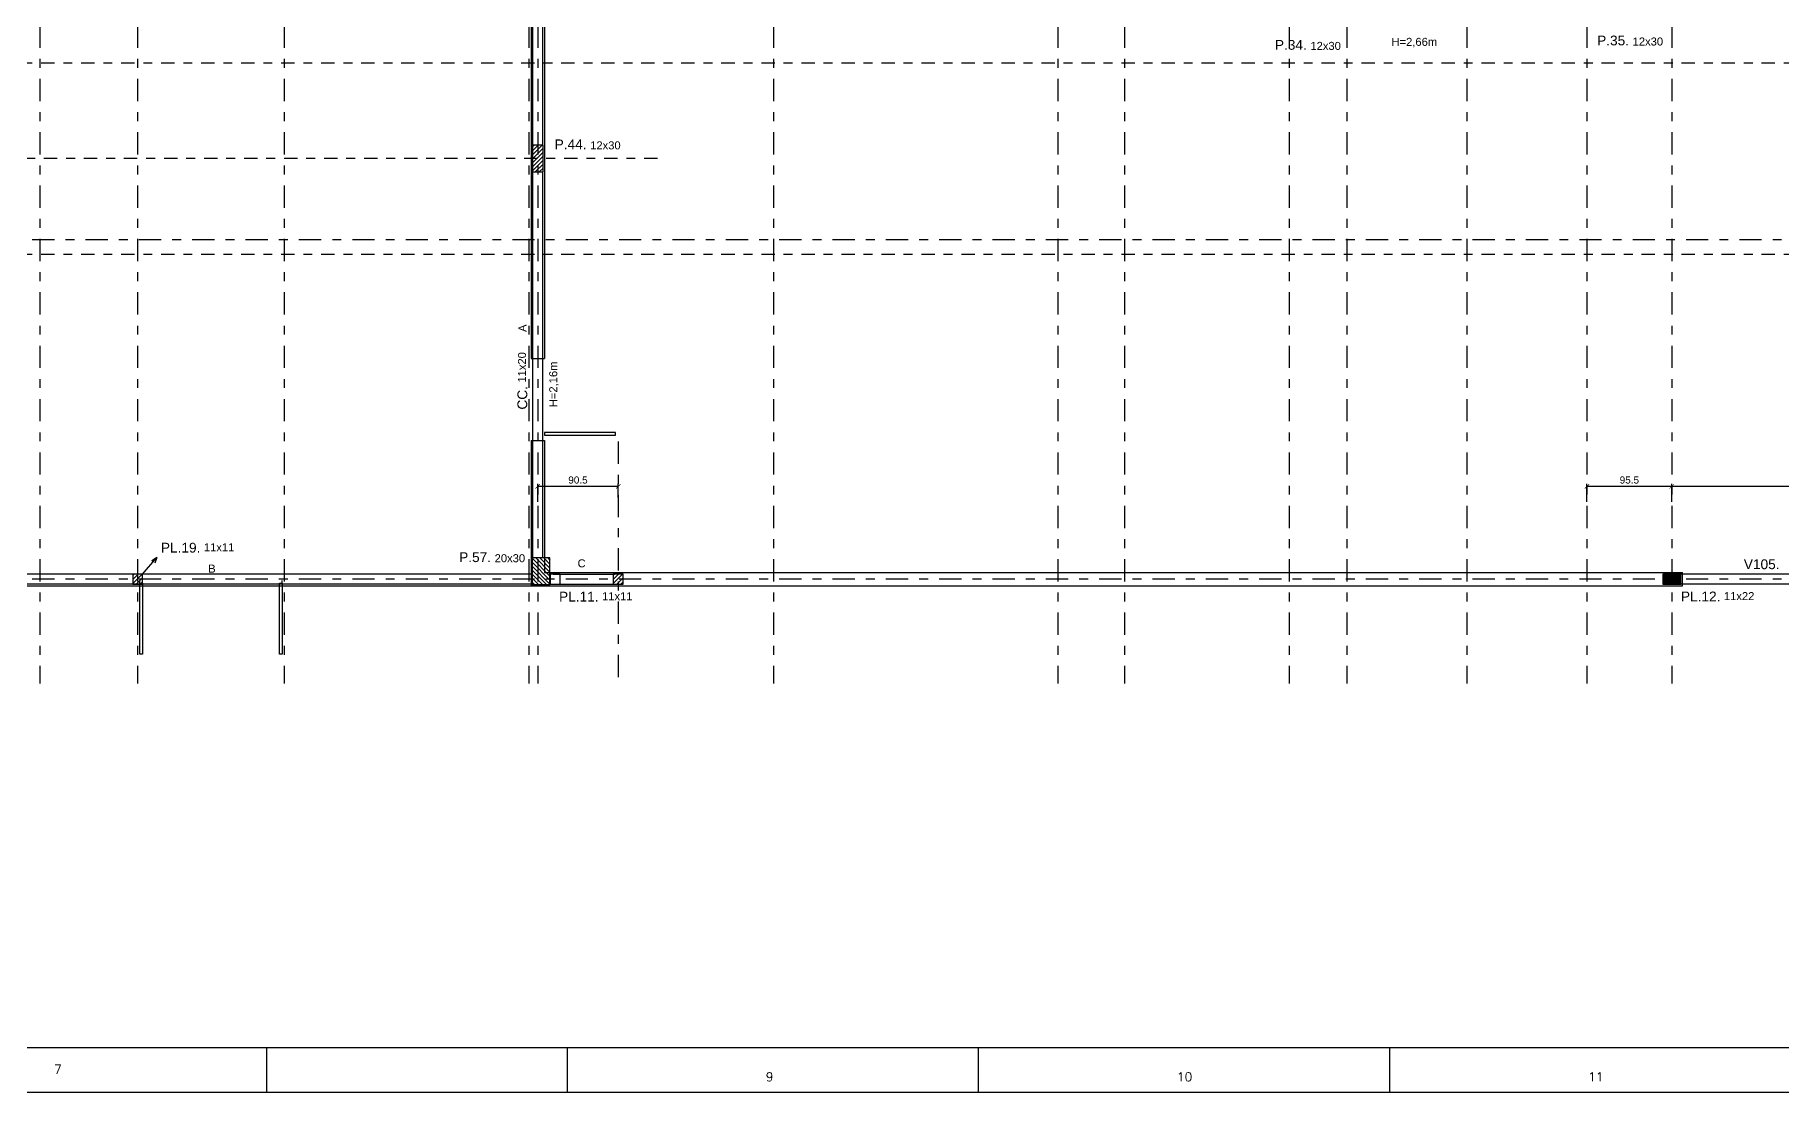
# Model space of a CAD drawing. Header units: millimetres. Extents: x 3659 to 4048, y 1324 to 1399.
# Drawn here: x 3771.85 to 3791.49, y 1360.95 to 1372.84 of the extents above; entities that cross this region are included whole.
import ezdxf
from ezdxf.enums import TextEntityAlignment as Align

# ---------------------------------------------------------------- set-up
doc = ezdxf.new("R2010")
doc.units = ezdxf.units.MM
doc.linetypes.add('CENTER', pattern=[2, 1.25, -0.25, 0.25, -0.25])
doc.linetypes.add('DASHDOT', pattern=[1, 0.5, -0.25, 0, -0.25])
for name, color, linetype in [('eixo', 1, 'CENTER'), ('Forma', 2, 'Continuous'), ('Hachura', 1, 'Continuous'), ('MATRIZ', 8, 'Continuous'), ('Moldura', 2, 'Continuous'), ('PILAR', 5, 'Continuous'), ('Textos', 7, 'Continuous')]:
    doc.layers.add(name, color=color, linetype=linetype)
doc.styles.add('maloca 1', font='romans.shx')
doc.styles.add('ROMANS', font='arial.ttf')
doc.dimstyles.new('ESC-50JR', dxfattribs={"dimtxt": 0.1, "dimasz": 0.05, "dimexe": 0.03, "dimexo": 0, "dimgap": 0.03, "dimtad": 1, "dimlfac": 100, "dimdsep": 46, "dimtxsty": 'ROMANS', "dimblk1": 'DOTSMALL', "dimblk2": 'DOTSMALL', "dimsah": 1, "dimcen": 0.09, "dimclrd": 1, "dimclre": 1, "dimclrt": 2, "dimadec": 0, "dimazin": 0, "dimtfac": 1, "dimtdec": 4, "dimtmove": 0, "dimatfit": 3, "dimldrblk": 'DOTSMALL', "dimfxl": 0, "dimtolj": 1, "dimtzin": 0, "dimarcsym": 0})

# ---------------------------------------------------------------- blocks, each defined once
blk = doc.blocks.new('_ArchTick')
at = {"color": 0, "linetype": 'ByBlock', "const_width": 0.15}
blk.add_lwpolyline([(-0.5, -0.5), (0.5, 0.5)], dxfattribs=at)
blk = doc.blocks.new('*D185')
at = {"color": 1, "lineweight": -2, "transparency": 16777216}
for p, q in [((3789.303, 1367.586), (3789.303, 1367.789)), ((3790.258, 1367.759), (3789.303, 1367.759)), ((3790.258, 1367.586), (3790.258, 1367.789))]:
    blk.add_line(p, q, dxfattribs=at)
at = {"layer": 'DEFPOINTS', "color": 0, "transparency": 16777216}
for p in [(3789.303, 1367.759), (3789.303, 1367.586), (3790.258, 1367.586)]:
    blk.add_point(p, dxfattribs=at)
at = {"color": 1, "lineweight": -2, "transparency": 16777216, "xscale": 0.05, "yscale": 0.05, "zscale": 0.05, "rotation": 180}
blk.add_blockref('_ArchTick', (3789.303, 1367.759), dxfattribs=at)
at = {"color": 1, "lineweight": -2, "transparency": 16777216, "xscale": 0.05, "yscale": 0.05, "zscale": 0.05}
blk.add_blockref('_ArchTick', (3790.258, 1367.759), dxfattribs=at)
at = {"color": 2, "transparency": 16777216, "insert": (3789.781, 1367.83), "char_height": 0.08, "attachment_point": 5, "style": 'ROMANS'}
blk.add_mtext('\\A1;95.5', dxfattribs=at)
blk = doc.blocks.new('_DOTSMALL')
at = {"color": 0, "linetype": 'ByBlock', "const_width": 0.5}
blk.add_lwpolyline([(-0.0625, 0, 1), (0.0625, 0, 1)], format="xyb", close=True, dxfattribs=at)
blk = doc.blocks.new('*D187')
at = {"color": 1, "lineweight": -2, "transparency": 16777216}
for p, q in [((3790.258, 1367.586), (3790.258, 1367.789)), ((3793.448, 1367.759), (3790.258, 1367.759)), ((3793.448, 1367.586), (3793.448, 1367.789))]:
    blk.add_line(p, q, dxfattribs=at)
at = {"layer": 'DEFPOINTS', "color": 0, "transparency": 16777216}
for p in [(3790.258, 1367.759), (3790.258, 1367.586), (3793.448, 1367.586)]:
    blk.add_point(p, dxfattribs=at)
at = {"color": 1, "lineweight": -2, "transparency": 16777216, "xscale": 0.05, "yscale": 0.05, "zscale": 0.05, "rotation": 180}
blk.add_blockref('_ArchTick', (3790.258, 1367.759), dxfattribs=at)
at = {"color": 1, "lineweight": -2, "transparency": 16777216, "xscale": 0.05, "yscale": 0.05, "zscale": 0.05}
blk.add_blockref('_ArchTick', (3793.448, 1367.759), dxfattribs=at)
at = {"color": 2, "transparency": 16777216, "insert": (3791.853, 1367.83), "char_height": 0.08, "attachment_point": 5, "style": 'ROMANS'}
blk.add_mtext('\\A1;319', dxfattribs=at)
blk = doc.blocks.new('*D190')
at = {"color": 1, "lineweight": -2, "transparency": 16777216}
for p, q in [((3777.503, 1367.586), (3777.503, 1367.789)), ((3778.408, 1367.759), (3777.503, 1367.759)), ((3778.408, 1367.635), (3778.408, 1367.789))]:
    blk.add_line(p, q, dxfattribs=at)
at = {"layer": 'DEFPOINTS', "color": 0, "transparency": 16777216}
for p in [(3777.503, 1367.759), (3777.503, 1367.586), (3778.408, 1367.635)]:
    blk.add_point(p, dxfattribs=at)
at = {"color": 1, "lineweight": -2, "transparency": 16777216, "xscale": 0.05, "yscale": 0.05, "zscale": 0.05, "rotation": 180}
blk.add_blockref('_ArchTick', (3777.503, 1367.759), dxfattribs=at)
at = {"color": 1, "lineweight": -2, "transparency": 16777216, "xscale": 0.05, "yscale": 0.05, "zscale": 0.05}
blk.add_blockref('_ArchTick', (3778.408, 1367.759), dxfattribs=at)
at = {"color": 2, "transparency": 16777216, "insert": (3777.956, 1367.83), "char_height": 0.08, "attachment_point": 5, "style": 'ROMANS'}
blk.add_mtext('\\A1;90.5', dxfattribs=at)

msp = doc.modelspace()

# ---------------------------------------------------------------- hatches: boundary and pattern name
at = {"layer": 'Hachura'}
h = msp.add_hatch(dxfattribs=at)
h.set_pattern_fill('LINE', color=1, scale=0.01, angle=405, style=0)
h.set_pattern_definition([(45, (184.771348, -24.165075), (-0.0224506403, 0.0224506403), [])])
h.paths.add_polyline_path([(3777.443315, 1371.595823), (3777.443315, 1371.295823), (3777.563315, 1371.295823), (3777.563315, 1371.595823)])
h = msp.add_hatch(dxfattribs=at)
h.set_pattern_fill('LINE', color=1, scale=0.01, angle=495, style=0)
h.set_pattern_definition([(135, (5173.736607, -2274.633675), (-0.0224506403, -0.0224506403), [])])
h.paths.add_polyline_path([(3777.441304, 1366.955823), (3777.441304, 1366.655823), (3777.641304, 1366.655823), (3777.641304, 1366.955823)])
h = msp.add_hatch(dxfattribs=at)
h.set_pattern_fill('LINE', color=1, scale=0.01, angle=405, style=0)
h.set_pattern_definition([(45, (131.468816, -29.52448), (-0.0224506403, 0.0224506403), [])])
h.paths.add_polyline_path([(3773.058315, 1366.770823), (3772.948315, 1366.770823), (3772.948315, 1366.660823), (3773.058315, 1366.660823)])
h = msp.add_hatch(dxfattribs=at)
h.set_pattern_fill('LINE', color=1, scale=0.01, angle=405, style=0)
h.set_pattern_definition([(45, (136.87352, -29.52448), (-0.0224506403, 0.0224506403), [])])
h.paths.add_polyline_path([(3778.463019, 1366.770823), (3778.353019, 1366.770823), (3778.353019, 1366.660823), (3778.463019, 1366.660823)])
msp.add_hatch(color=1, dxfattribs=at).paths.add_polyline_path([(3790.358315, 1366.770823), (3790.158315, 1366.770823), (3790.158315, 1366.660823), (3790.358315, 1366.660823)])

# ---------------------------------------------------------------- linework, layer by layer
at = {"layer": 'eixo', "linetype": 'DASHDOT', "ltscale": 0.5}
for p, q in [((3771.903315, 1385.540823), (3771.903315, 1365.540823)), ((3773.003315, 1385.540823), (3773.003315, 1365.540823)), ((3774.653315, 1385.540823), (3774.653315, 1365.540823)), ((3777.403315, 1385.540823), (3777.403315, 1365.540823)), ((3777.503315, 1385.540823), (3777.503315, 1365.540823)), ((3780.153315, 1385.540823), (3780.153315, 1365.540823)), ((3783.353315, 1385.540823), (3783.353315, 1365.540823)), ((3784.103315, 1385.540823), (3784.103315, 1365.540823)), ((3785.953315, 1385.540823), (3785.953315, 1365.540823)), ((3786.603315, 1385.540823), (3786.603315, 1365.540823)), ((3787.953315, 1385.540823), (3787.953315, 1365.540823)), ((3789.303315, 1385.540823), (3789.303315, 1365.540823)), ((3790.258315, 1385.540823), (3790.258315, 1365.540823)), ((3804.468315, 1370.532523), (3743.256144, 1370.532523)), ((3778.408019, 1368.263287), (3778.408019, 1365.540823)), ((3804.468315, 1366.715823), (3743.153385, 1366.715823))]:
    msp.add_line(p, q, dxfattribs=at)
at = {"layer": 'eixo', "linetype": 'DASHDOT', "ltscale": 0.3}
for p, q in [((3804.468315, 1372.515823), (3743.256144, 1372.515823)), ((3778.850106, 1371.445823), (3743.256144, 1371.445823)), ((3804.468315, 1370.365823), (3743.256144, 1370.365823))]:
    msp.add_line(p, q, dxfattribs=at)
at = {"layer": 'Forma', "linetype": 'Continuous', "ltscale": 0.5}
for p, q in [((3777.448315, 1371.595823), (3777.448315, 1375.925823)), ((3777.558315, 1374.310823), (3777.558315, 1371.595823)), ((3777.448315, 1366.955823), (3777.448315, 1371.295823)), ((3777.558315, 1371.295823), (3777.558315, 1366.955823)), ((3777.441304, 1366.770823), (3770.213315, 1366.770823)), ((3777.678078, 1366.770823), (3778.353019, 1366.770823)), ((3803.388315, 1366.770823), (3790.358315, 1366.770823)), ((3777.441304, 1366.660823), (3770.213315, 1366.660823)), ((3777.678078, 1366.660823), (3778.353019, 1366.660823)), ((3790.158315, 1366.660823), (3790.358315, 1366.660823)), ((3803.388315, 1366.660823), (3790.358315, 1366.660823))]:
    msp.add_line(p, q, dxfattribs=at)
msp.add_lwpolyline([(3773.058315, 1366.770823), (3773.220925, 1366.958672), (3773.220925, 1366.958672), (3773.16377, 1366.921269), (3773.220925, 1366.958672), (3773.196489, 1366.895886)], dxfattribs=at)
at = {"layer": 'MATRIZ'}
for p, q in [((3777.428315, 1376.240823), (3777.428315, 1369.195823)), ((3777.578315, 1374.290823), (3777.578315, 1369.195823)), ((3777.428315, 1369.195823), (3777.578315, 1369.195823)), ((3777.428315, 1368.275823), (3777.428315, 1366.640823)), ((3777.428315, 1368.275823), (3777.578315, 1368.275823)), ((3778.378315, 1368.365823), (3777.578315, 1368.365823)), ((3777.578315, 1368.365823), (3777.578315, 1368.335823)), ((3777.578315, 1368.335823), (3778.378315, 1368.335823)), ((3777.578315, 1368.275823), (3777.578315, 1366.790823)), ((3778.378315, 1368.335823), (3778.378315, 1368.365823)), ((3773.028315, 1366.672447), (3773.028315, 1366.702447)), ((3774.628315, 1366.672447), (3774.628315, 1366.702447)), ((3777.578315, 1366.790823), (3790.378315, 1366.790823)), ((3790.378315, 1366.640823), (3790.378315, 1366.790823)), ((3770.228315, 1366.640823), (3777.428315, 1366.640823)), ((3773.028315, 1366.672447), (3773.058315, 1366.672447)), ((3773.028315, 1365.872447), (3773.028315, 1366.672447)), ((3773.058315, 1366.672447), (3773.058315, 1365.872447)), ((3774.598315, 1366.672447), (3774.628315, 1366.672447)), ((3774.598315, 1365.872447), (3774.598315, 1366.672447)), ((3774.628315, 1366.672447), (3774.628315, 1365.872447)), ((3777.428315, 1366.640823), (3790.378315, 1366.640823)), ((3773.058315, 1365.872447), (3773.028315, 1365.872447)), ((3774.628315, 1365.872447), (3774.598315, 1365.872447))]:
    msp.add_line(p, q, dxfattribs=at)
at = {"layer": 'Moldura', "color": 1}
for p, q in [((3774.453962, 1361.448453), (3774.453962, 1360.948453)), ((3777.833645, 1361.448453), (3777.833645, 1360.948453)), ((3782.458645, 1361.448453), (3782.458645, 1360.948453)), ((3787.083645, 1361.448453), (3787.083645, 1360.948453))]:
    msp.add_line(p, q, dxfattribs=at)
msp.add_lwpolyline([(3740.458645, 1360.948453), (3814.833645, 1360.948453), (3814.833645, 1390.648453), (3740.458645, 1390.648453)], close=True, dxfattribs=at)
at = {"layer": 'Moldura', "color": 6}
msp.add_lwpolyline([(3741.708645, 1361.448453), (3814.333645, 1361.448453), (3814.333645, 1390.148453), (3741.708645, 1390.148453)], close=True, dxfattribs=at)
at = {"layer": 'PILAR'}
for points in [[(3777.563315, 1371.295823), (3777.563315, 1371.595823), (3777.443315, 1371.595823), (3777.443315, 1371.295823)], [(3777.641304, 1366.955823), (3777.441304, 1366.955823), (3777.441304, 1366.655823), (3777.641304, 1366.655823)], [(3772.948315, 1366.660823), (3773.058315, 1366.660823), (3773.058315, 1366.770823), (3772.948315, 1366.770823)], [(3777.644192, 1366.660823), (3777.754192, 1366.660823), (3777.754192, 1366.770823), (3777.644192, 1366.770823)], [(3778.353019, 1366.660823), (3778.463019, 1366.660823), (3778.463019, 1366.770823), (3778.353019, 1366.770823)], [(3790.158315, 1366.660823), (3790.358315, 1366.660823), (3790.358315, 1366.770823), (3790.158315, 1366.770823)]]:
    msp.add_lwpolyline(points, close=True, dxfattribs=at)

# ---------------------------------------------------------------- texts
at = {"layer": 'Moldura', "color": 1, "style": 'maloca 1'}
for s, p in [('7', (3772.063941, 1361.154388)), ('9', (3780.068624, 1361.069657)), ('10', (3784.693624, 1361.069657)), ('11', (3789.318624, 1361.069657))]:
    msp.add_text(s, height=0.1, dxfattribs=at).set_placement(p)
at = {"layer": 'Textos', "color": 3, "style": 'ROMANS'}
for s, p in [('P.34.', (3786.153251, 1372.668252)), ('P.35.', (3789.77728, 1372.717562)), ('P.44.', (3778.052745, 1371.549823)), ('PL.19.', (3773.709382, 1367.014817)), ('P.57.', (3776.978274, 1366.907836)), ('V105.', (3791.469888, 1366.828171)), ('PL.11.', (3778.187516, 1366.464448)), ('PL.12.', (3790.805092, 1366.466025))]:
    msp.add_text(s, height=0.11, dxfattribs=at).set_placement(p, align=Align.RIGHT)
at = {"layer": 'Textos', "color": 2, "style": 'ROMANS'}
for s, p in [('H=2,66m', (3787.105427, 1372.712094)), ('12x30', (3789.817811, 1372.716049)), ('12x30', (3786.193783, 1372.666739)), ('12x30', (3778.093276, 1371.548309)), ('11x11', (3773.748559, 1367.028744)), ('B', (3773.796994, 1366.78902)), ('20x30', (3777.018805, 1366.906323)), ('C', (3777.951769, 1366.848462)), ('11x11', (3778.226693, 1366.478375)), ('11x22', (3790.844269, 1366.479951))]:
    msp.add_text(s, height=0.09, dxfattribs=at).set_placement(p)
for s, p in [('A', (3777.377076, 1369.495268)), ('11x20', (3777.371152, 1368.926109)), ('H=2,16m', (3777.722813, 1368.64887))]:
    msp.add_text(s, height=0.09, rotation=90, dxfattribs=at).set_placement(p)
at = {"layer": 'Textos', "color": 3, "style": 'ROMANS'}
msp.add_text('CC.', height=0.11, rotation=90, dxfattribs=at).set_placement((3777.385078, 1368.886932), align=Align.RIGHT)

# ---------------------------------------------------------------- dimensions: what is measured, and where the dimension line sits
for base, p1, p2, picture, middle in [((3777.503315, 1367.758917), (3778.408019, 1367.635264), (3777.503315, 1367.585565), '*D190', (3777.955667, 1367.829763)), ((3789.303315, 1367.758917), (3790.258315, 1367.585565), (3789.303315, 1367.585565), '*D185', (3789.780815, 1367.829763)), ((3790.258315, 1367.758917), (3793.448315, 1367.585565), (3790.258315, 1367.585565), '*D187', (3791.853315, 1367.829791))]:
    dim = msp.add_linear_dim(base=base, p1=p1, p2=p2, dimstyle='ESC-50JR', override={"dimtxt": 0.08, "dimdec": 1, "dimblk1": 'ArchTick', "dimblk2": 'ArchTick', "dimtmove": 1, "dimfxl": 0.18})
    dim.commit()
    dim.dimension.update_dxf_attribs({"geometry": picture, "text_midpoint": middle})

doc.saveas('drawing.dxf')
